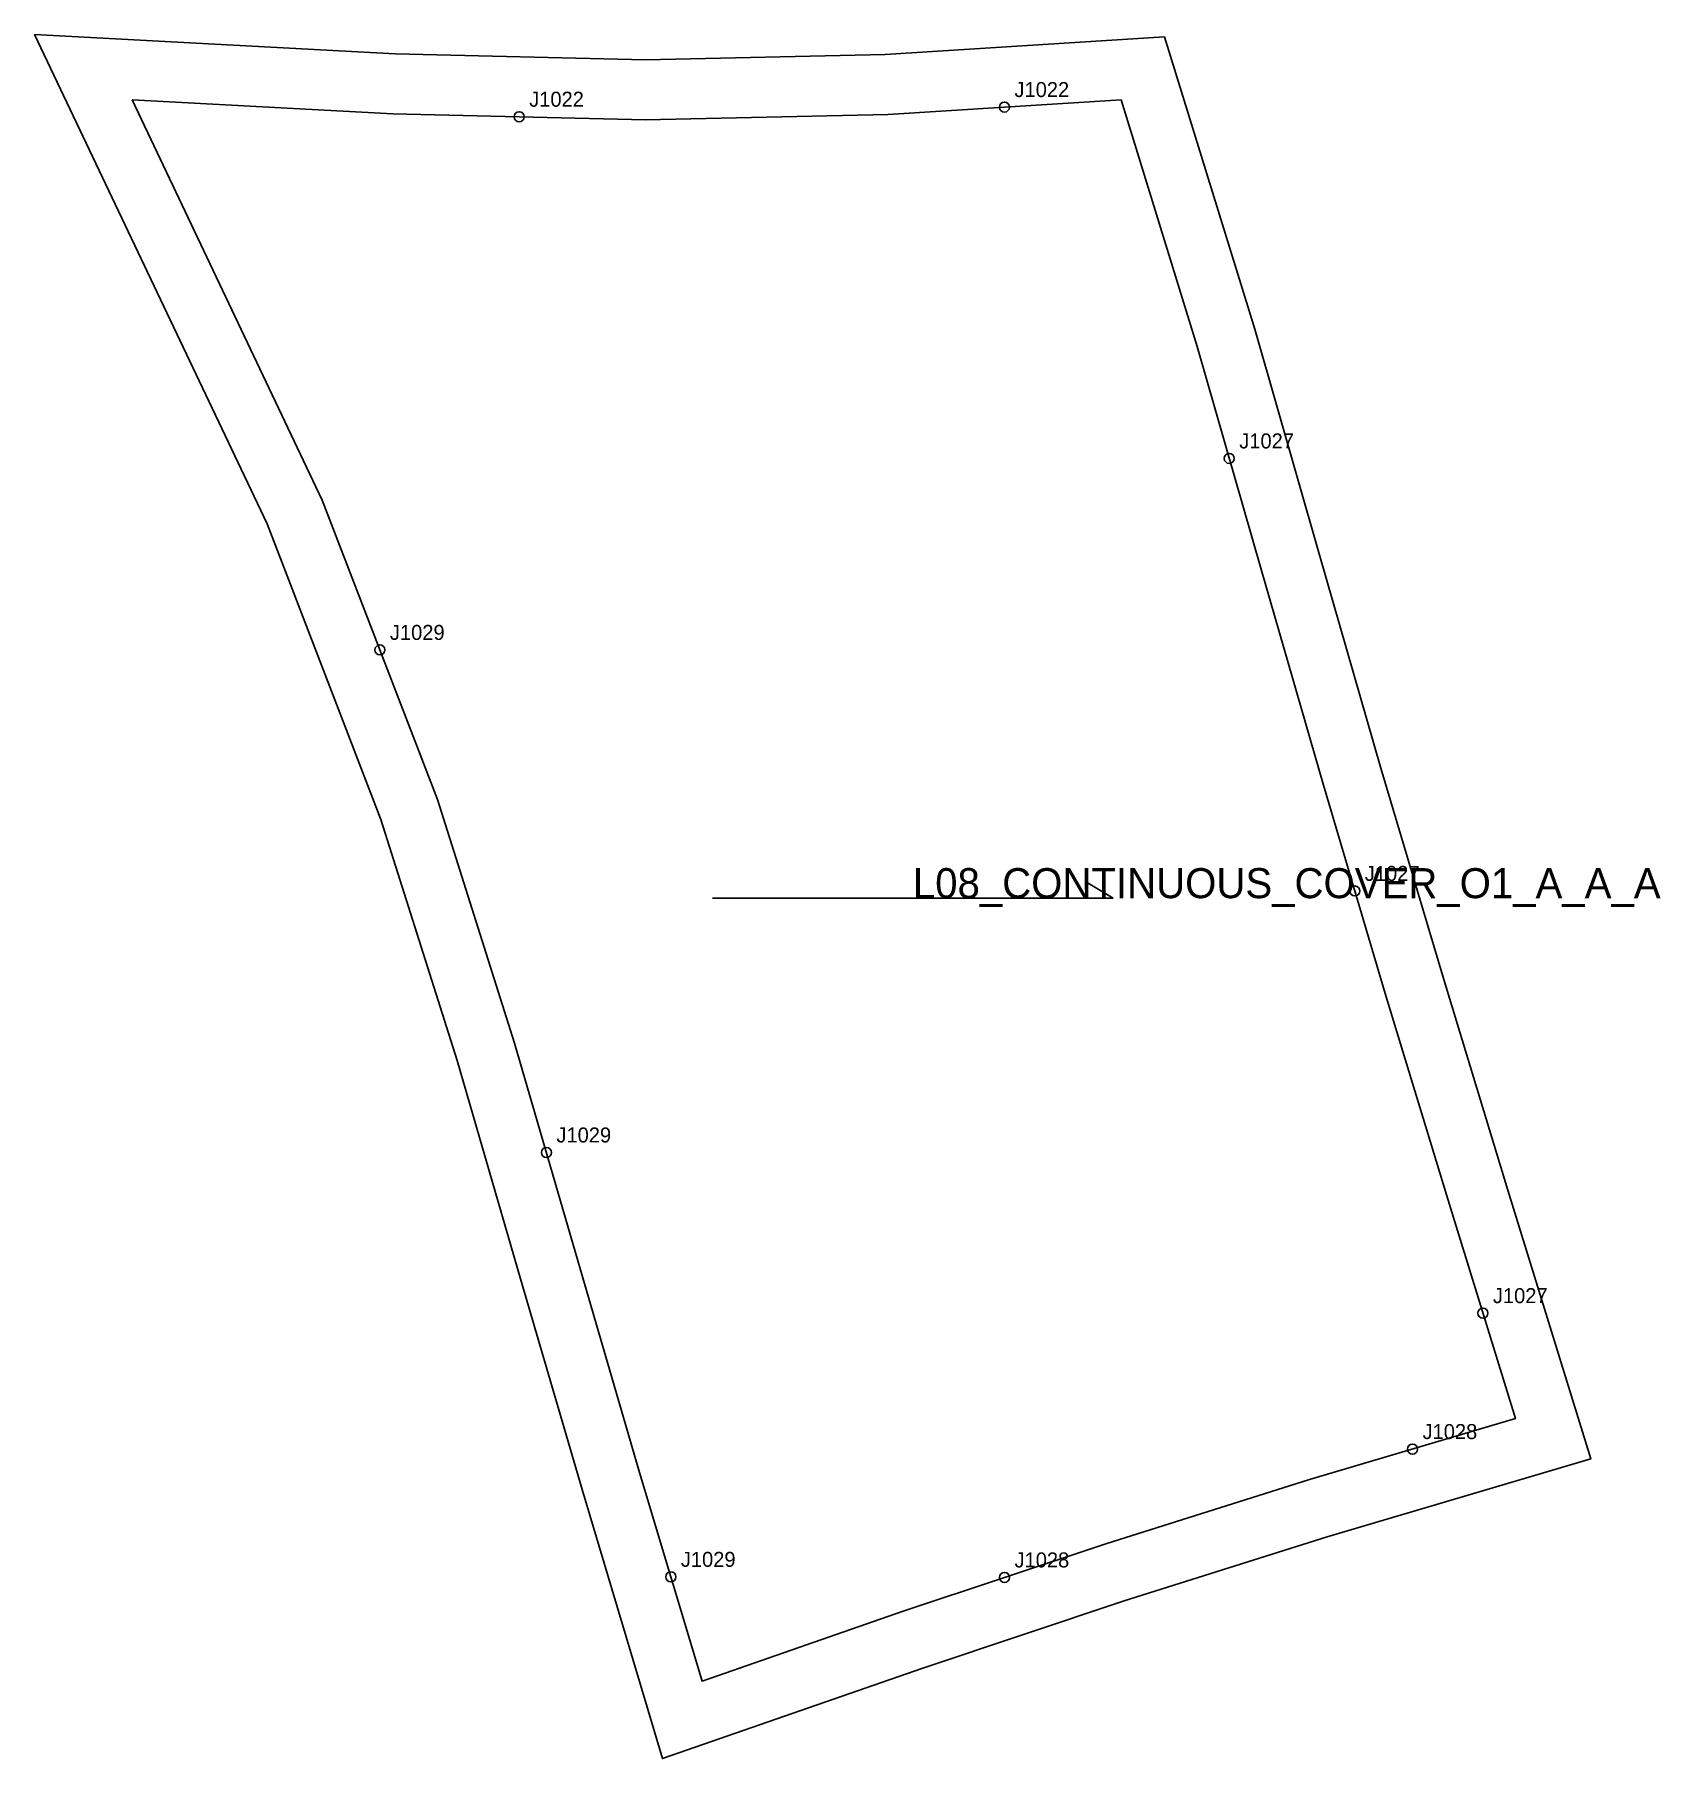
# Model space of a CAD drawing. Header units: millimetres. Extents: x -19 to 305, y -331 to 13.
import ezdxf

# ---------------------------------------------------------------- set-up
doc = ezdxf.new("R2010")
doc.units = ezdxf.units.MM
for name, color, linetype in [('CUT', 1, 'Continuous'), ('GRAIN', 3, 'Continuous'), ('LABEL', 7, 'Continuous'), ('NOTCH', 2, 'Continuous'), ('SEW', 5, 'Continuous')]:
    doc.layers.add(name, color=color, linetype=linetype)

msp = doc.modelspace()

# ---------------------------------------------------------------- linework, layer by layer
at = {"layer": 'CUT'}
msp.add_lwpolyline([(-19.49, 13.05), (52.55, 9.22), (102.61, 8.01), (150.48, 9.08), (206.27, 12.57), (224.28, -45.86), (237.15, -90.72), (249.51, -133.56), (262.05, -175.77), (274.85, -217.86), (291.41, -271.58), (238.76, -287.16), (198.22, -299.93), (157.95, -313.35), (105.97, -331.43), (89.9, -277.69), (77.61, -235.56), (64.95, -191.96), (49.7, -143.79), (26.98, -84.74), (-19.49, 13.05)], close=True, dxfattribs=at)
at = {"layer": 'GRAIN'}
for p, q in [((195.99, -159.52), (190.99, -156.52)), ((115.99, -159.52), (195.99, -159.52))]:
    msp.add_line(p, q, dxfattribs=at)
at = {"layer": 'NOTCH'}
for centre in [(77.34, -3.38), (174.29, -1.45), (219.2, -71.66), (49.52, -109.92), (244.28, -158.08), (82.78, -210.34), (269.87, -242.44), (255.81, -269.6), (107.64, -295.13), (174.3, -295.25)]:
    msp.add_circle(centre, 1, dxfattribs=at)
at = {"layer": 'SEW'}
msp.add_lwpolyline([(0, 0), (52.08, -2.77), (102.6, -3.99), (150.99, -2.91), (197.59, 0), (212.78, -49.28), (225.62, -94.04), (238, -136.93), (250.56, -179.22), (263.38, -221.37), (276.37, -263.51), (235.25, -275.68), (194.52, -288.52), (154.08, -301.99), (113.87, -315.97), (101.4, -274.29), (89.13, -232.2), (76.43, -188.47), (61.03, -139.82), (38.01, -80.01)], close=True, dxfattribs=at)

# ---------------------------------------------------------------- texts
at = {"layer": 'LABEL'}
for s, height, p in [('J1022', 3, (176.29, 0.55)), ('J1022', 3, (79.34, -1.38)), ('J1027', 3, (221.2, -69.66)), ('J1029', 3, (51.52, -107.92)), ('L08_CONTINUOUS_COVER_O1_A_A_A', 6, (155.99, -159.52)), ('J1027', 3, (246.28, -156.08)), ('J1029', 3, (84.78, -208.34)), ('J1027', 3, (271.87, -240.44)), ('J1028', 3, (257.81, -267.6)), ('J1029', 3, (109.64, -293.13)), ('J1028', 3, (176.3, -293.25))]:
    msp.add_text(s, height=height, dxfattribs=at).set_placement(p)

doc.saveas('drawing.dxf')
